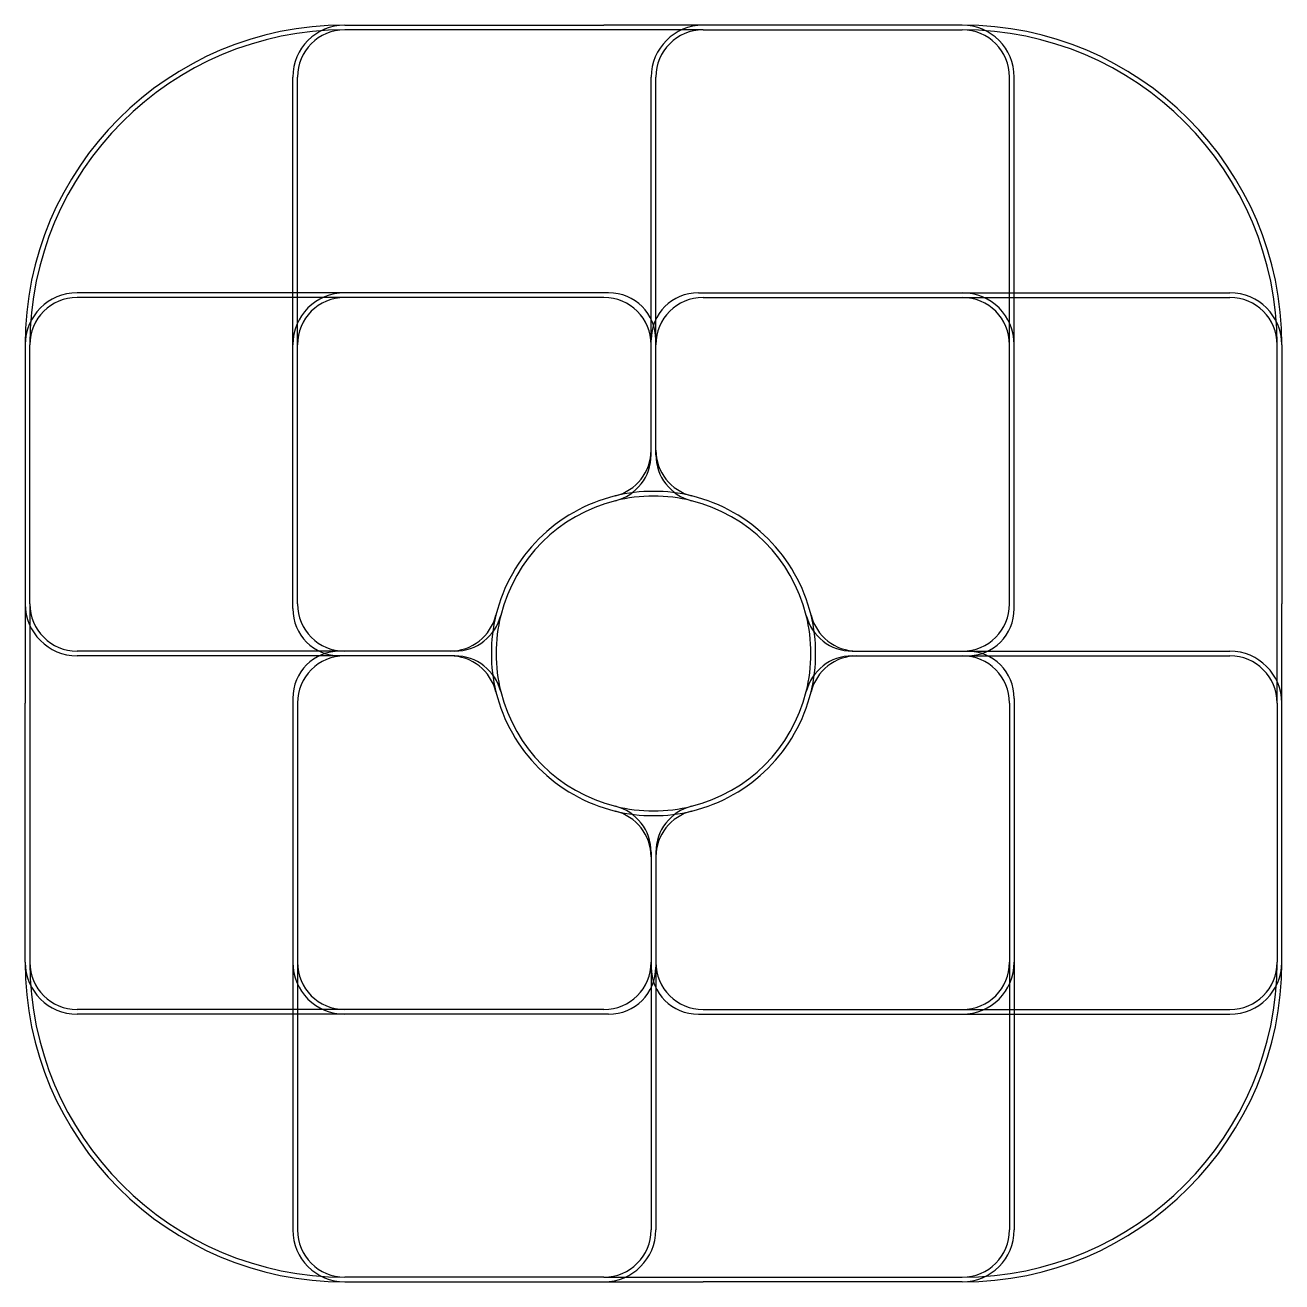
# Model space of a CAD drawing. Extents: x -399 to 399, y -399 to 399.
import ezdxf

# ---------------------------------------------------------------- set-up
doc = ezdxf.new("R2010")
doc.units = 0
doc.header["$MEASUREMENT"] = 0
doc.layers.get('0').update_dxf_attribs({"linetype": 'CONTINUOUS'})

msp = doc.modelspace()

# ---------------------------------------------------------------- linework, layer by layer
for p, q in [((-196.13, 399.13), (-31.5, 399.13)), ((31.5, 396.13), (-196.13, 396.13)), ((196.13, 399.13), (-31.5, 399.13)), ((31.5, 396.13), (196.13, 396.13)), ((-229.13, 196.13), (-229.13, 366.13)), ((-226.13, 196.13), (-226.13, 366.13)), ((-1.5, 196.13), (-1.5, 366.13)), ((1.5, 196.13), (1.5, 366.13)), ((226.13, 196.13), (226.13, 366.13)), ((229.13, 196.13), (229.13, 366.13)), ((-196.13, 229.13), (-366.13, 229.13)), ((-196.13, 226.13), (-366.13, 226.13)), ((-28.5, 229.13), (-196.13, 229.13)), ((-31.5, 226.13), (-196.13, 226.13)), ((28.5, 229.13), (196.13, 229.13)), ((31.5, 226.13), (196.13, 226.13)), ((196.13, 229.13), (366.13, 229.13)), ((196.13, 226.13), (366.13, 226.13)), ((-399.13, 196.13), (-399.13, -31.5)), ((-396.13, 31.5), (-396.13, 196.13)), ((-229.13, 28.5), (-229.13, 196.13)), ((-226.13, 31.5), (-226.13, 196.13)), ((-1.5, 126.13), (-1.5, 199.13)), ((1.5, 126.13), (1.5, 199.13)), ((226.13, 31.5), (226.13, 196.13)), ((229.13, 28.5), (229.13, 196.13)), ((396.13, -31.5), (396.13, 196.13)), ((399.13, 196.13), (399.13, 31.5)), ((-396.13, 31.5), (-396.13, -196.13)), ((399.13, -196.13), (399.13, 31.5)), ((-196.13, 1.5), (-366.13, 1.5)), ((-126.13, 1.5), (-199.13, 1.5)), ((-126.13, 1.5), (-196.13, 1.5)), ((126.13, 1.5), (199.13, 1.5)), ((126.13, 1.5), (196.13, 1.5)), ((196.13, 1.5), (366.13, 1.5)), ((-196.13, -1.5), (-366.13, -1.5)), ((-126.13, -1.5), (-199.13, -1.5)), ((-126.13, -1.5), (-196.13, -1.5)), ((126.13, -1.5), (199.13, -1.5)), ((126.13, -1.5), (199.13, -1.5)), ((196.13, -1.5), (366.13, -1.5)), ((-399.13, -196.13), (-399.13, -31.5)), ((-229.13, -28.5), (-229.13, -196.13)), ((-226.13, -31.5), (-226.13, -196.13)), ((226.13, -31.5), (226.13, -196.13)), ((229.13, -28.5), (229.13, -196.13)), ((396.13, -31.5), (396.13, -196.13)), ((-1.5, -126.13), (-1.5, -199.13)), ((-1.5, -126.13), (-1.5, -199.13)), ((1.5, -126.13), (1.5, -199.13)), ((1.5, -126.13), (1.5, -196.13)), ((-229.13, -196.13), (-229.13, -366.13)), ((-226.13, -196.13), (-226.13, -366.13)), ((-1.5, -196.13), (-1.5, -366.13)), ((1.5, -196.13), (1.5, -366.13)), ((226.13, -196.13), (226.13, -366.13)), ((229.13, -196.13), (229.13, -366.13)), ((-196.13, -226.13), (-366.13, -226.13)), ((-196.13, -229.13), (-366.13, -229.13)), ((-31.5, -226.13), (-196.13, -226.13)), ((-28.5, -229.13), (-196.13, -229.13)), ((28.5, -229.13), (196.13, -229.13)), ((31.5, -226.13), (196.13, -226.13)), ((196.13, -226.13), (366.13, -226.13)), ((196.13, -229.13), (366.13, -229.13)), ((-31.5, -396.13), (-196.13, -396.13)), ((-196.13, -399.13), (31.5, -399.13)), ((-31.5, -396.13), (196.13, -396.13)), ((196.13, -399.13), (31.5, -399.13))]:
    msp.add_line(p, q)
for centre, radius, start, end in [((-196.13, 196.13), 203, 90, 180), ((-196.13, 196.13), 200, 90, 180), ((-196.13, 366.13), 33, 90, 180), ((-196.13, 366.13), 30, 90, 180), ((31.5, 366.13), 33, 90, 180), ((31.5, 366.13), 30, 90, 180), ((196.13, 366.13), 33, 0, 90), ((196.13, 196.13), 203, 0, 90), ((196.13, 366.13), 30, 0, 90), ((196.13, 196.13), 200, 0, 90), ((-366.13, 196.13), 33, 90, 180), ((-366.13, 196.13), 30, 90, 180), ((-196.13, 196.13), 33, 90, 180), ((-196.13, 196.13), 30, 90, 180), ((-31.5, 196.13), 30, 0, 90), ((-28.5, 199.13), 30, 0, 90), ((28.5, 199.13), 30, 90, 180), ((31.5, 196.13), 30, 90, 180), ((196.13, 196.13), 33, 0, 90), ((196.13, 196.13), 30, 0, 90), ((366.13, 196.13), 33, 0, 90), ((366.13, 196.13), 30, 0, 90), ((-31.5, 129.22), 30, 283.70023, 0), ((31.5, 129.22), 30, 180, 256.29977), ((-31.5, 126.13), 30, 284.02278, 0), ((31.5, 126.13), 30, 180, 255.97722), ((0, 0), 103, 103.70023, 166.29977), ((0, 0), 100, 104.02278, 165.97722), ((0, 0), 103, 76.29977, 103.70023), ((0, 0), 100, 75.97722, 104.02278), ((0, 0), 100, 14.02278, 75.97722), ((0, 0), 103, 13.70023, 76.29977), ((-366.13, 31.5), 33, 180, 270), ((-366.13, 31.5), 30, 180, 270), ((-199.13, 28.5), 30, 180, 270), ((-196.13, 31.5), 30, 180, 270), ((-129.22, 31.5), 30, 270, 346.29977), ((-126.13, 31.5), 30, 270, 345.97722), ((0, 0), 103, 166.29977, 193.70023), ((0, 0), 100, 165.97722, 194.02278), ((126.13, 31.5), 30, 194.02278, 270), ((0, 0), 100, 345.97722, 14.02278), ((129.22, 31.5), 30, 193.70023, 270), ((0, 0), 103, 346.29977, 13.70023), ((196.13, 31.5), 30, 270, 0), ((199.13, 28.5), 30, 270, 0), ((-199.13, -28.5), 30, 90, 180), ((199.13, -28.5), 30, 0, 90), ((366.13, -31.5), 33, 0, 90), ((-196.13, -31.5), 30, 90, 180), ((-129.22, -31.5), 30, 13.70023, 90), ((-126.13, -31.5), 30, 14.02278, 90), ((126.13, -31.5), 30, 90, 165.97722), ((129.22, -31.5), 30, 90, 166.29977), ((196.13, -31.5), 30, 0, 90), ((366.13, -31.5), 30, 0, 90), ((0, 0), 103, 193.70023, 256.29977), ((0, 0), 100, 194.02278, 255.97722), ((0, 0), 100, 284.02278, 345.97722), ((0, 0), 103, 283.70023, 346.29977), ((-31.5, -129.22), 30, 0, 76.29977), ((0, 0), 103, 256.29977, 283.70023), ((-31.5, -126.13), 30, 0, 75.97722), ((0, 0), 100, 255.97722, 284.02278), ((31.5, -126.13), 30, 104.02278, 180), ((31.5, -129.22), 30, 103.70023, 180), ((-366.13, -196.13), 33, 180, 270), ((-196.13, -196.13), 203, 180, 270), ((-366.13, -196.13), 30, 180, 270), ((-196.13, -196.13), 200, 180, 270), ((-196.13, -196.13), 33, 180, 270), ((-196.13, -196.13), 30, 180, 270), ((-31.5, -196.13), 30, 270, 0), ((-28.5, -199.13), 30, 270, 0), ((28.5, -199.13), 30, 180, 270), ((31.5, -196.13), 30, 180, 270), ((196.13, -196.13), 30, 270, 0), ((196.13, -196.13), 33, 270, 0), ((196.13, -196.13), 200, 270, 0), ((196.13, -196.13), 203, 270, 0), ((366.13, -196.13), 30, 270, 0), ((366.13, -196.13), 33, 270, 0), ((-196.13, -366.13), 33, 180, 270), ((-196.13, -366.13), 30, 180, 270), ((-31.5, -366.13), 30, 270, 0), ((-31.5, -366.13), 33, 270, 0), ((196.13, -366.13), 30, 270, 0), ((196.13, -366.13), 33, 270, 0)]:
    msp.add_arc(centre, radius, start, end)

doc.saveas('drawing.dxf')
